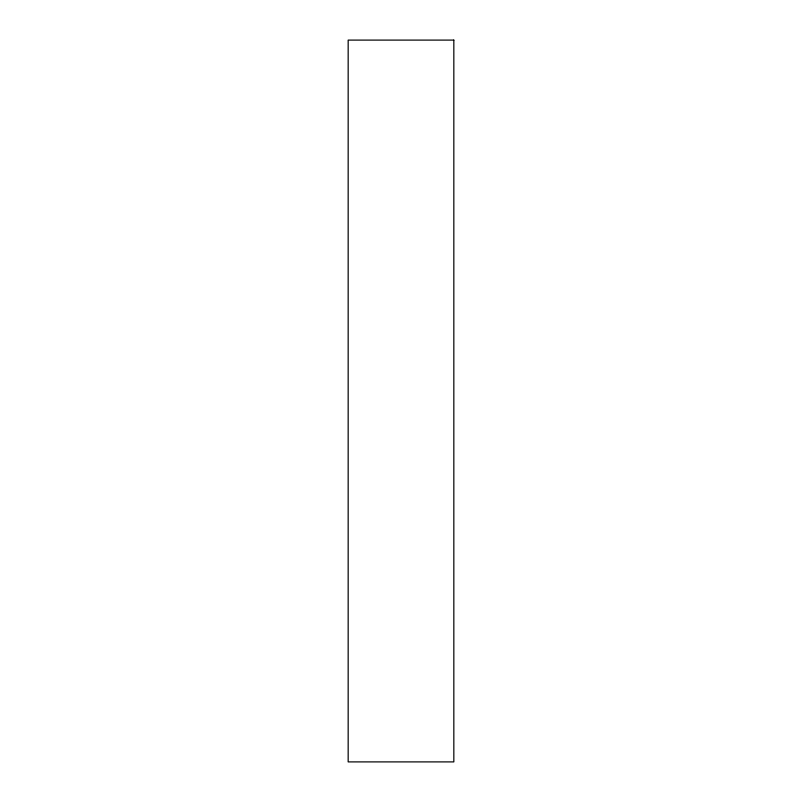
<?xml version="1.0" encoding="UTF-8"?>
<svg xmlns="http://www.w3.org/2000/svg" width="802" height="802" viewBox="0 0 802 802"><rect width="100%" height="100%" fill="white"/><g stroke="black" fill="none" stroke-linecap="round" stroke-linejoin="round"><path stroke-width="1.2" d="M453.832 40.1L348.168 40.1L348.168 761.9L453.832 761.9L453.832 40.1"/></g></svg>
